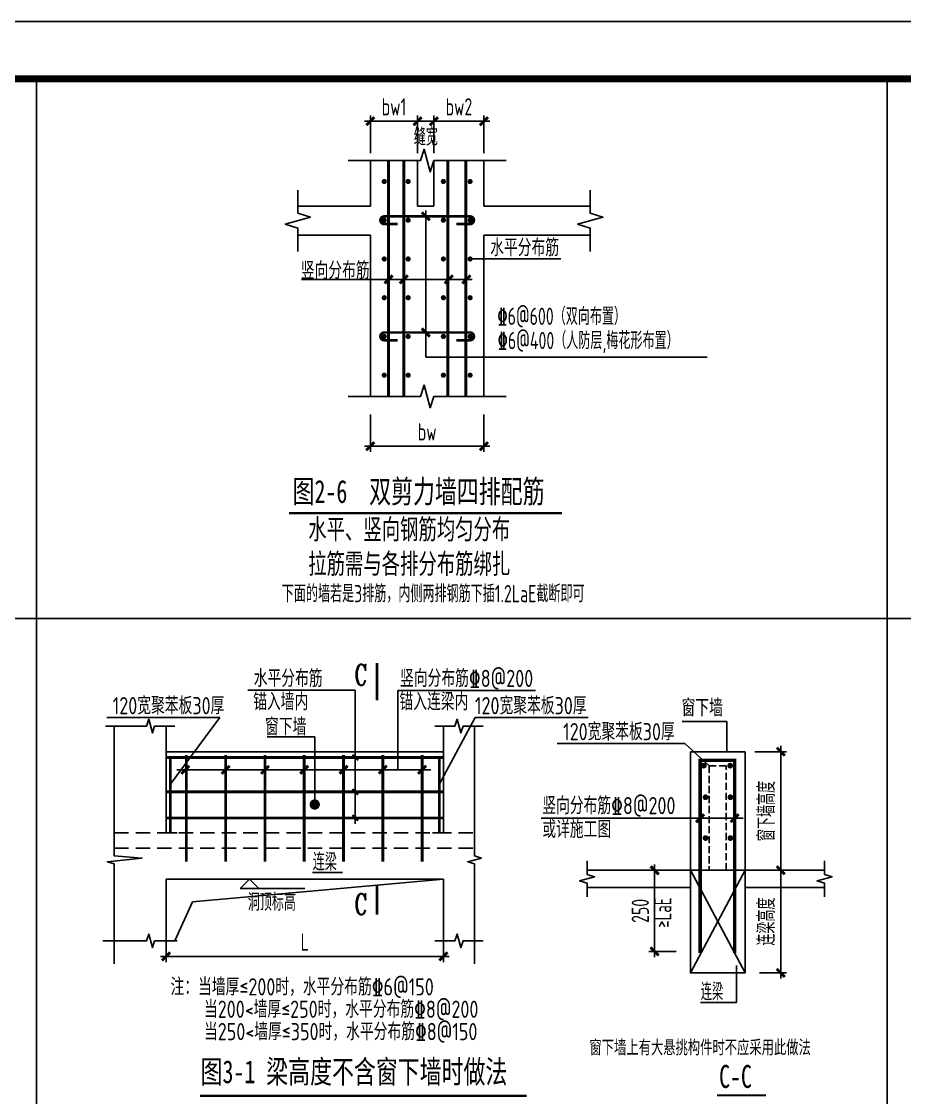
# Model space of a CAD drawing. Extents: x 698102 to 803227, y -138366 to 57555.
# Drawn here: x 729981 to 745367, y -97709 to -78966 of the extents above; entities that cross this region are included whole.
import ezdxf
from ezdxf.enums import TextEntityAlignment as Align

# ---------------------------------------------------------------- set-up
doc = ezdxf.new("R2010")
doc.units = 0
doc.header["$LTSCALE"] = 500
doc.linetypes.add('DASH', pattern=[0.35, 0.25, -0.1])
doc.linetypes.add('DASHED', pattern=[0.75, 0.5, -0.25])
doc.layers.get('0').update_dxf_attribs({"linetype": 'CONTINUOUS'})
doc.layers.get('Defpoints').update_dxf_attribs({"color": 1, "linetype": 'CONTINUOUS'})
doc.layers.add('_TSZ_PLOT_MARK', color=1, linetype='CONTINUOUS', plot=False)
for name, color, linetype in [('A-ANNO-TITLE', 4, 'CONTINUOUS'), ('DIM', 83, 'CONTINUOUS'), ('REINL', 12, 'CONTINUOUS'), ('TAB', 132, 'CONTINUOUS'), ('TEXT', 7, 'CONTINUOUS'), ('THICK', 6, 'CONTINUOUS'), ('THIN', 131, 'CONTINUOUS'), ('WALL_DE', 25, 'CONTINUOUS')]:
    doc.layers.add(name, color=color, linetype=linetype)
doc.styles.add('TSSD_Dimension', font='Tssdeng.shx', dxfattribs={"width": 0.7, "bigfont": 'hztxt.shx'})
doc.styles.add('TSSD_Label', font='complex.shx', dxfattribs={"width": 0.8, "bigfont": 'hztxt.shx'})
doc.styles.add('TSSD_Norm', font='tssdeng.shx', dxfattribs={"width": 0.8, "bigfont": 'hztxt.shx'})
doc.styles.add('TSSD_Rein', font='tssdeng.shx', dxfattribs={"width": 0.7, "bigfont": 'hztxt.shx'})
doc.styles.add('黑体', font='simhei.ttf')
doc.dimstyles.new('TSSD_100_100', dxfattribs={"dimtxt": 300, "dimasz": 100, "dimexe": 100, "dimexo": 250, "dimgap": 100, "dimtad": 1, "dimdec": 0, "dimzin": 0, "dimdsep": 46, "dimtxsty": 'TSSD_Dimension', "dimblk": 'ARCHTICK', "dimcen": 0, "dimdle": 100, "dimclrt": 7, "dimadec": 0, "dimazin": 0, "dimtfac": 1, "dimtdec": 0, "dimtix": 1, "dimtmove": 2, "dimatfit": 3, "dimfxl": 800, "dimfxlon": 1, "dimtolj": 1, "dimtzin": 0, "dimarcsym": 0})

# ---------------------------------------------------------------- blocks, each defined once
blk = doc.blocks.new('_ArchTick')
at = {"color": 0, "linetype": 'ByBlock', "const_width": 0.5}
blk.add_lwpolyline([(-0.71, -0.71), (0.71, 0.71)], dxfattribs=at)
blk = doc.blocks.new('*D119')
at = {"layer": 'Defpoints', "color": 0, "transparency": 16777216}
for p in [(736059, -85561), (738039, -85561), (738039, -86365)]:
    blk.add_point(p, dxfattribs=at)
at = {"layer": 'DIM', "color": 0, "lineweight": -2, "transparency": 16777216}
for p, q in [((736059, -85811), (736059, -86465)), ((738039, -85811), (738039, -86465)), ((735959, -86365), (738139, -86365))]:
    blk.add_line(p, q, dxfattribs=at)
at = {"layer": 'DIM', "color": 0, "lineweight": -2, "transparency": 16777216, "xscale": 100, "yscale": 100, "zscale": 100, "rotation": 180}
blk.add_blockref('_ArchTick', (736059, -86365), dxfattribs=at)
at = {"layer": 'DIM', "color": 0, "lineweight": -2, "transparency": 16777216, "xscale": 100, "yscale": 100, "zscale": 100}
blk.add_blockref('_ArchTick', (738039, -86365), dxfattribs=at)
at = {"layer": 'DIM', "color": 7, "transparency": 16777216, "insert": (737049, -86115), "char_height": 300, "attachment_point": 5, "style": 'TSSD_Dimension'}
blk.add_mtext('\\A1;bw', dxfattribs=at)
blk = doc.blocks.new('*D120')
at = {"layer": 'Defpoints', "color": 0, "transparency": 16777216}
for p in [(737026, -82360), (737026, -82360), (737026, -84384)]:
    blk.add_point(p, dxfattribs=at)
at = {"layer": 'DIM', "color": 0, "lineweight": -2, "transparency": 16777216}
for p, q in [((737026, -84484), (737026, -82260)), ((737026, -82360), (737126, -82360)), ((737026, -84384), (737126, -84384))]:
    blk.add_line(p, q, dxfattribs=at)
at = {"layer": 'DIM', "color": 0, "lineweight": -2, "transparency": 16777216, "xscale": 100, "yscale": 100, "zscale": 100}
for p, rotation in [((737026, -82360), 90), ((737026, -84384), 270)]:
    blk.add_blockref('_ArchTick', p, dxfattribs=dict(at, rotation=rotation))
blk = doc.blocks.new('*D121')
at = {"layer": 'Defpoints', "color": 0, "transparency": 16777216}
for p in [(736377, -83459), (736642, -83459), (736642, -83459)]:
    blk.add_point(p, dxfattribs=at)
at = {"layer": 'DIM', "color": 0, "lineweight": -2, "transparency": 16777216}
for p, q in [((736377, -83459), (736377, -83359)), ((736642, -83459), (736642, -83359)), ((736277, -83459), (736742, -83459))]:
    blk.add_line(p, q, dxfattribs=at)
at = {"layer": 'DIM', "color": 0, "lineweight": -2, "transparency": 16777216, "xscale": 100, "yscale": 100, "zscale": 100, "rotation": 180}
blk.add_blockref('_ArchTick', (736377, -83459), dxfattribs=at)
at = {"layer": 'DIM', "color": 0, "lineweight": -2, "transparency": 16777216, "xscale": 100, "yscale": 100, "zscale": 100}
blk.add_blockref('_ArchTick', (736642, -83459), dxfattribs=at)
blk = doc.blocks.new('*D122')
at = {"layer": 'Defpoints', "color": 0, "transparency": 16777216}
for p in [(736883, -80702), (736059, -81507), (736883, -81507)]:
    blk.add_point(p, dxfattribs=at)
at = {"layer": 'DIM', "color": 0, "lineweight": -2, "transparency": 16777216}
for p, q in [((735959, -80702), (736983, -80702)), ((736059, -81257), (736059, -80602)), ((736883, -81257), (736883, -80602))]:
    blk.add_line(p, q, dxfattribs=at)
at = {"layer": 'DIM', "color": 0, "lineweight": -2, "transparency": 16777216, "xscale": 100, "yscale": 100, "zscale": 100, "rotation": 180}
blk.add_blockref('_ArchTick', (736059, -80702), dxfattribs=at)
at = {"layer": 'DIM', "color": 0, "lineweight": -2, "transparency": 16777216, "xscale": 100, "yscale": 100, "zscale": 100}
blk.add_blockref('_ArchTick', (736883, -80702), dxfattribs=at)
at = {"layer": 'DIM', "color": 7, "transparency": 16777216, "insert": (736471, -80452), "char_height": 300, "attachment_point": 5, "style": 'TSSD_Dimension'}
blk.add_mtext('\\A1;bw1', dxfattribs=at)
blk = doc.blocks.new('*D123')
at = {"layer": 'Defpoints', "color": 0, "transparency": 16777216}
for p in [(738039, -80702), (737166, -81507), (738039, -81507)]:
    blk.add_point(p, dxfattribs=at)
at = {"layer": 'DIM', "color": 0, "lineweight": -2, "transparency": 16777216}
for p, q in [((737066, -80702), (738139, -80702)), ((737166, -81257), (737166, -80602)), ((738039, -81257), (738039, -80602))]:
    blk.add_line(p, q, dxfattribs=at)
at = {"layer": 'DIM', "color": 0, "lineweight": -2, "transparency": 16777216, "xscale": 100, "yscale": 100, "zscale": 100, "rotation": 180}
blk.add_blockref('_ArchTick', (737166, -80702), dxfattribs=at)
at = {"layer": 'DIM', "color": 0, "lineweight": -2, "transparency": 16777216, "xscale": 100, "yscale": 100, "zscale": 100}
blk.add_blockref('_ArchTick', (738039, -80702), dxfattribs=at)
at = {"layer": 'DIM', "color": 7, "transparency": 16777216, "insert": (737603, -80452), "char_height": 300, "attachment_point": 5, "style": 'TSSD_Dimension'}
blk.add_mtext('\\A1;bw2', dxfattribs=at)
blk = doc.blocks.new('*D124')
at = {"layer": 'Defpoints', "color": 0, "transparency": 16777216}
for p in [(737168, -80702), (736883, -81507), (737168, -81507)]:
    blk.add_point(p, dxfattribs=at)
at = {"layer": 'DIM', "color": 0, "lineweight": -2, "transparency": 16777216}
for p, q in [((736783, -80702), (737268, -80702)), ((736883, -81257), (736883, -80602)), ((737168, -81257), (737168, -80602))]:
    blk.add_line(p, q, dxfattribs=at)
at = {"layer": 'DIM', "color": 0, "lineweight": -2, "transparency": 16777216, "xscale": 100, "yscale": 100, "zscale": 100, "rotation": 180}
blk.add_blockref('_ArchTick', (736883, -80702), dxfattribs=at)
at = {"layer": 'DIM', "color": 0, "lineweight": -2, "transparency": 16777216, "xscale": 100, "yscale": 100, "zscale": 100}
blk.add_blockref('_ArchTick', (737168, -80702), dxfattribs=at)
at = {"layer": 'DIM', "color": 7, "transparency": 16777216, "insert": (737026, -80978), "char_height": 300, "attachment_point": 5, "style": 'TSSD_Dimension'}
blk.add_mtext('\\A1;缝宽', dxfattribs=at)
blk = doc.blocks.new('*D125')
at = {"layer": 'Defpoints', "color": 0, "transparency": 16777216}
for p in [(737423, -83459), (737733, -83459), (737733, -83459)]:
    blk.add_point(p, dxfattribs=at)
at = {"layer": 'DIM', "color": 0, "lineweight": -2, "transparency": 16777216}
for p, q in [((737423, -83459), (737423, -83359)), ((737733, -83459), (737733, -83359)), ((737323, -83459), (737833, -83459))]:
    blk.add_line(p, q, dxfattribs=at)
at = {"layer": 'DIM', "color": 0, "lineweight": -2, "transparency": 16777216, "xscale": 100, "yscale": 100, "zscale": 100, "rotation": 180}
blk.add_blockref('_ArchTick', (737423, -83459), dxfattribs=at)
at = {"layer": 'DIM', "color": 0, "lineweight": -2, "transparency": 16777216, "xscale": 100, "yscale": 100, "zscale": 100}
blk.add_blockref('_ArchTick', (737733, -83459), dxfattribs=at)
blk = doc.blocks.new('*D174')
at = {"layer": 'Defpoints', "color": 0, "transparency": 16777216}
for p in [(736642, -83459), (737423, -83459), (737423, -83459)]:
    blk.add_point(p, dxfattribs=at)
at = {"layer": 'DIM', "color": 0, "lineweight": -2, "transparency": 16777216}
for p, q in [((736642, -83459), (736642, -83359)), ((737423, -83459), (737423, -83359)), ((736542, -83459), (737523, -83459))]:
    blk.add_line(p, q, dxfattribs=at)
at = {"layer": 'DIM', "color": 0, "lineweight": -2, "transparency": 16777216, "xscale": 100, "yscale": 100, "zscale": 100, "rotation": 180}
blk.add_blockref('_ArchTick', (736642, -83459), dxfattribs=at)
at = {"layer": 'DIM', "color": 0, "lineweight": -2, "transparency": 16777216, "xscale": 100, "yscale": 100, "zscale": 100}
blk.add_blockref('_ArchTick', (737423, -83459), dxfattribs=at)
blk = doc.blocks.new('_DIMX')
at = {"layer": 'DIM'}
blk.add_line((-150, 0), (150, 0), dxfattribs=at)
at = {"layer": 'DIM', "const_width": 50}
blk.add_lwpolyline([(-70, -70), (70, 70)], dxfattribs=at)
blk = doc.blocks.new('*D185')
at = {"layer": 'Defpoints', "color": 0, "transparency": 16777216}
for p in [(732500, -94596), (737334, -94596), (737334, -95251)]:
    blk.add_point(p, dxfattribs=at)
at = {"layer": 'DIM', "color": 0, "lineweight": -2, "transparency": 16777216}
for p, q in [((732500, -94846), (732500, -95351)), ((737334, -94846), (737334, -95351)), ((732400, -95251), (737434, -95251))]:
    blk.add_line(p, q, dxfattribs=at)
at = {"layer": 'DIM', "color": 0, "lineweight": -2, "transparency": 16777216, "xscale": 100, "yscale": 100, "zscale": 100, "rotation": 180}
blk.add_blockref('_ArchTick', (732500, -95251), dxfattribs=at)
at = {"layer": 'DIM', "color": 0, "lineweight": -2, "transparency": 16777216, "xscale": 100, "yscale": 100, "zscale": 100}
blk.add_blockref('_ArchTick', (737334, -95251), dxfattribs=at)
at = {"layer": 'DIM', "color": 7, "transparency": 16777216, "insert": (734917, -95001), "char_height": 300, "attachment_point": 5, "style": 'TSSD_Dimension'}
blk.add_mtext('\\A1;L', dxfattribs=at)
blk = doc.blocks.new('*D186')
at = {"layer": 'Defpoints', "color": 0, "transparency": 16777216}
for p in [(742589, -93752), (743211, -93752), (742589, -95538)]:
    blk.add_point(p, dxfattribs=at)
at = {"layer": 'DIM', "color": 0, "lineweight": -2, "transparency": 16777216}
for p, q in [((743211, -95638), (743211, -93652)), ((742839, -93752), (743311, -93752)), ((742839, -95538), (743311, -95538))]:
    blk.add_line(p, q, dxfattribs=at)
at = {"layer": 'DIM', "color": 0, "lineweight": -2, "transparency": 16777216, "xscale": 100, "yscale": 100, "zscale": 100}
for p, rotation in [((743211, -93752), 90), ((743211, -95538), 270)]:
    blk.add_blockref('_ArchTick', p, dxfattribs=dict(at, rotation=rotation))
at = {"layer": 'DIM', "color": 7, "transparency": 16777216, "insert": (742961, -94645), "char_height": 300, "attachment_point": 5, "rotation": 90, "style": 'TSSD_Dimension'}
blk.add_mtext('\\A1;连梁高度', dxfattribs=at)
blk = doc.blocks.new('*D187')
at = {"layer": 'Defpoints', "color": 0, "transparency": 16777216}
for p in [(742507, -91686), (743211, -91686), (742507, -93752)]:
    blk.add_point(p, dxfattribs=at)
at = {"layer": 'DIM', "color": 0, "lineweight": -2, "transparency": 16777216}
for p, q in [((743211, -93852), (743211, -91586)), ((742757, -91686), (743311, -91686)), ((742757, -93752), (743311, -93752))]:
    blk.add_line(p, q, dxfattribs=at)
at = {"layer": 'DIM', "color": 0, "lineweight": -2, "transparency": 16777216, "xscale": 100, "yscale": 100, "zscale": 100}
for p, rotation in [((743211, -91686), 90), ((743211, -93752), 270)]:
    blk.add_blockref('_ArchTick', p, dxfattribs=dict(at, rotation=rotation))
at = {"layer": 'DIM', "color": 7, "transparency": 16777216, "insert": (742961, -92719), "char_height": 300, "attachment_point": 5, "rotation": 90, "style": 'TSSD_Dimension'}
blk.add_mtext('\\A1;窗下墙高度', dxfattribs=at)
blk = doc.blocks.new('*D188')
at = {"layer": 'Defpoints', "color": 0, "transparency": 16777216}
for p in [(741013, -93752), (741637, -93752), (741637, -95166)]:
    blk.add_point(p, dxfattribs=at)
at = {"layer": 'DIM', "color": 0, "lineweight": -2, "transparency": 16777216}
for p, q in [((741013, -95266), (741013, -93652)), ((741387, -93752), (740913, -93752)), ((741387, -95166), (740913, -95166))]:
    blk.add_line(p, q, dxfattribs=at)
at = {"layer": 'DIM', "color": 0, "lineweight": -2, "transparency": 16777216, "xscale": 100, "yscale": 100, "zscale": 100}
for p, rotation in [((741013, -93752), 90), ((741013, -95166), 270)]:
    blk.add_blockref('_ArchTick', p, dxfattribs=dict(at, rotation=rotation))
at = {"layer": 'DIM', "color": 7, "transparency": 16777216, "insert": (740763, -94459), "char_height": 300, "attachment_point": 5, "rotation": 90, "style": 'TSSD_Dimension'}
blk.add_mtext('\\A1;250', dxfattribs=at)

msp = doc.modelspace()

# ---------------------------------------------------------------- linework, layer by layer
at = {"layer": '_TSZ_PLOT_MARK'}
msp.add_lwpolyline([(698101.92, -138366.22), (803226.92, -138366.22), (803226.92, -78966.22), (698101.92, -78966.22)], close=True, dxfattribs=at)
at = {"layer": 'A-ANNO-TITLE'}
msp.add_lwpolyline([(698101.92, -138366.22), (803226.92, -138366.22), (803226.92, -78966.22), (698101.92, -78966.22)], close=True, dxfattribs=at)
at = {"layer": 'A-ANNO-TITLE', "const_width": 120}
msp.add_lwpolyline([(700601.92, -137366.22), (802226.92, -137366.22), (802226.92, -79966.22), (700601.92, -79966.22)], close=True, dxfattribs=at)
at = {"layer": 'DIM'}
for p, q in [((737819.49, -83102.63), (739380.04, -83102.63)), ((736276.82, -83458.55), (734856.75, -83458.55)), ((737025.84, -84333.02), (737025.84, -84812.42)), ((737025.84, -84812.42), (741929, -84812.42)), ((742725.5, -93751.65), (743369.26, -93751.65))]:
    msp.add_line(p, q, dxfattribs=at)
for points in [[(735672.23, -81389.08), (736932.23, -81389.08), (736995.23, -81191.08), (737103.23, -81587.08), (737166.23, -81389.08), (738426.23, -81389.08)], [(735672.23, -85497.24), (736932.23, -85497.24), (736995.23, -85299.24), (737103.23, -85695.24), (737166.23, -85497.24), (738426.23, -85497.24)]]:
    msp.add_lwpolyline(points, dxfattribs=at)
at = {"layer": 'REINL'}
for p, q in [((732986.1, -92000.61), (736811.38, -92000.61)), ((731649.67, -92385.79), (731649.67, -92385.09))]:
    msp.add_line(p, q, dxfattribs=at)
for points, const_width in [([(736376.82, -85497.24), (736376.82, -81389.08)], 54), ([(736642.33, -85497.24), (736642.33, -81389.08)], 54), ([(737408.9, -85497.24), (737408.9, -81389.08)], 54), ([(737721.34, -85497.24), (737721.34, -81389.08)], 54), ([(732499.85, -91785.97), (737334.29, -91785.97)], 49.65), ([(732852.8, -93600.4), (732852.8, -91743.2)], 49.65), ([(733537.52, -93600.4), (733537.52, -91743.2)], 49.65), ([(734222.24, -93600.4), (734222.24, -91743.2)], 49.65), ([(734906.96, -93600.4), (734906.96, -91743.2)], 49.65), ([(735591.68, -93600.4), (735591.68, -91743.2)], 49.65), ([(736276.4, -93600.4), (736276.4, -91743.2)], 49.65), ([(736961.12, -93600.4), (736961.12, -91743.2)], 49.65), ([(741805.36, -95193.21), (741805.36, -91836.63), (742407.97, -91836.63), (742407.97, -95193.21)], 60), ([(732499.85, -92386.49), (737334.29, -92386.49)], 49.65), ([(732499.85, -92840.17), (737334.29, -92840.17)], 49.65)]:
    msp.add_lwpolyline(points, dxfattribs=dict(at, const_width=const_width))
for points, const_width in [([(736301.47, -81775.13, 1), (736301.47, -81730.13, 1)], 45), ([(736717.98, -81775.13, -1), (736717.98, -81730.13, -1)], 45), ([(737331.75, -81775.13, 1), (737331.75, -81730.13, 1)], 45), ([(737796.99, -81775.13, -1), (737796.99, -81730.13, -1)], 45), ([(736301.47, -82450.13, 1), (736301.47, -82405.13, 1)], 45), ([(736717.98, -82450.13, -1), (736717.98, -82405.13, -1)], 45), ([(737331.75, -82450.13, 1), (737331.75, -82405.13, 1)], 45), ([(737796.99, -82450.13, -1), (737796.99, -82405.13, -1)], 45), ([(736301.47, -83125.13, 1), (736301.47, -83080.13, 1)], 45), ([(736717.98, -83125.13, -1), (736717.98, -83080.13, -1)], 45), ([(737331.75, -83125.13, 1), (737331.75, -83080.13, 1)], 45), ([(737796.99, -83125.13, -1), (737796.99, -83080.13, -1)], 45), ([(736301.47, -83800.13, 1), (736301.47, -83755.13, 1)], 45), ([(736717.98, -83800.13, -1), (736717.98, -83755.13, -1)], 45), ([(737331.75, -83800.13, 1), (737331.75, -83755.13, 1)], 45), ([(737796.99, -83800.13, -1), (737796.99, -83755.13, -1)], 45), ([(736301.47, -84475.13, 1), (736301.47, -84430.13, 1)], 45), ([(736717.98, -84475.13, -1), (736717.98, -84430.13, -1)], 45), ([(737331.75, -84475.13, 1), (737331.75, -84430.13, 1)], 45), ([(737796.99, -84475.13, -1), (737796.99, -84430.13, -1)], 45), ([(736301.47, -85150.13, 1), (736301.47, -85105.13, 1)], 45), ([(736717.98, -85150.13, -1), (736717.98, -85105.13, -1)], 45), ([(737331.75, -85150.13, 1), (737331.75, -85105.13, 1)], 45), ([(737796.99, -85150.13, -1), (737796.99, -85105.13, -1)], 45), ([(741843.98, -91928.82, 1), (741893.98, -91928.82, 1)], 50), ([(742304.36, -91928.82, 1), (742354.36, -91928.82, 1)], 50), ([(735134.92, -92605.67, -1), (735044.92, -92605.67, -1)], 90), ([(741874.5, -92479.56, 1), (741924.5, -92479.56, 1)], 50), ([(742307.96, -92479.56, 1), (742357.96, -92479.56, 1)], 50), ([(741874.5, -93190.2, 1), (741924.5, -93190.2, 1)], 50), ([(742307.96, -93190.2, 1), (742357.96, -93190.2, 1)], 50)]:
    msp.add_lwpolyline(points, format="xyb", close=True, dxfattribs=dict(at, const_width=const_width))
at = {"layer": 'REINL', "const_width": 45}
for points in [[(737557.66, -82495.13), (737796.99, -82495.13, 1), (737796.99, -82360.13), (736301.47, -82360.13, 1), (736301.47, -82495.13), (736532.27, -82495.13)], [(737557.66, -84518.52), (737796.99, -84518.52, 1), (737796.99, -84383.52), (736301.47, -84383.52, 1), (736301.47, -84518.52), (736532.27, -84518.52)]]:
    msp.add_lwpolyline(points, format="xyb", dxfattribs=at)
at = {"layer": 'TAB'}
for points in [[(715421.92, -89366.22), (730241.92, -89366.22), (730241.92, -79966.22), (715421.92, -79966.22)], [(730241.92, -89366.22), (745061.92, -89366.22), (745061.92, -79966.22), (730241.92, -79966.22)], [(745061.92, -89366.22), (759881.92, -89366.22), (759881.92, -79966.22), (745061.92, -79966.22)], [(715421.92, -98966.22), (730241.92, -98966.22), (730241.92, -89366.22), (715421.92, -89366.22)], [(730241.92, -98966.22), (745061.92, -98966.22), (745061.92, -89366.22), (730241.92, -89366.22)], [(745061.92, -98966.22), (759881.92, -98966.22), (759881.92, -89366.22), (745061.92, -89366.22)]]:
    msp.add_lwpolyline(points, close=True, dxfattribs=at)
at = {"layer": 'TEXT', "ltscale": 99}
for p, q in [((735796.44, -90615.25), (733923.46, -90615.25)), ((735796.44, -92735.17), (735796.44, -90615.25)), ((736538.95, -92000.61), (736538.95, -90620.93)), ((736538.95, -90620.93), (738934.16, -90620.93)), ((731466.42, -91088.69), (733435.97, -91088.69)), ((733435.97, -91088.69), (732572.97, -92255.95)), ((737887.62, -91088.69), (737261.17, -92255.95)), ((739857.18, -91088.69), (737887.62, -91088.69)), ((735094.52, -91429.11), (734259.34, -91429.11)), ((735094.52, -91429.11), (735094.52, -92547.25)), ((739314.19, -91541.69), (741536.76, -91541.69)), ((741536.76, -91541.69), (741961.39, -91931.1)), ((742407.97, -92844.36), (739036.52, -92844.36))]:
    msp.add_line(p, q, dxfattribs=at)
at = {"layer": 'THICK', "color": 161}
for points, const_width in [([(734640.89, -87530.74), (739399.02, -87530.74)], 45), ([(736175.78, -90142.1), (736175.78, -90791.58)], 45), ([(736175.78, -94003.11), (736175.78, -94527.07)], 45), ([(733091.82, -97681.08), (738785.37, -97681.08)], 45), ([(742101.16, -97673.04), (742953.63, -97673.04)], 37.8)]:
    msp.add_lwpolyline(points, dxfattribs=dict(at, const_width=const_width))
at = {"layer": 'THIN'}
for p, q in [((742270.06, -91160.31), (741490.58, -91160.31)), ((742270.06, -91160.31), (742270.06, -91669.37)), ((741637.15, -91686.49), (742588.51, -91686.49)), ((741637.15, -93751.65), (741637.15, -91686.49)), ((742588.51, -91686.49), (742588.51, -93751.65)), ((735576.06, -93788.74), (735048.36, -93788.74)), ((732962.74, -94303.12), (737334.29, -93904.84)), ((733555.17, -93904.84), (734283.81, -93904.84)), ((733951.29, -93904.84), (733789.29, -94066.84)), ((733789.29, -94066.84), (734916.11, -94066.84)), ((733951.29, -93904.84), (734113.29, -94066.84)), ((732651.05, -94980.51), (732962.74, -94303.12)), ((742437.86, -96054.44), (742437.86, -95409.56)), ((742437.86, -96054.44), (741810.06, -96054.44))]:
    msp.add_line(p, q, dxfattribs=at)
for points in [[(734795.66, -82970.37), (734795.66, -82565.81), (734575.66, -82495.81), (735015.66, -82375.81), (734795.66, -82305.81), (734795.66, -81901.26)], [(739890.98, -82970.37), (739890.98, -82565.81), (739670.98, -82495.81), (740110.98, -82375.81), (739890.98, -82305.81), (739890.98, -81901.26)], [(732651.05, -91239.06), (732300.05, -91239.06), (732262.25, -91357.86), (732197.45, -91120.26), (732159.65, -91239.06), (731444.7, -91239.06)], [(731595.9, -91239.06), (731595.9, -93500.48), (732078.65, -93538.28), (731477.1, -93603.08), (731595.9, -93640.88), (731595.9, -95384.03)], [(737183.09, -91239.06), (737534.09, -91239.06), (737571.89, -91120.26), (737636.69, -91357.86), (737674.49, -91239.06), (738025.49, -91239.06)], [(737874.29, -91239.06), (737874.29, -93500.48), (737993.09, -93538.28), (737755.49, -93603.08), (737874.29, -93640.88), (737874.29, -95384.03)], [(739836.43, -94215.46), (739836.43, -93977.61), (739705.61, -93935.98), (739967.25, -93864.63), (739836.43, -93823), (739836.43, -93585.15), (739836.43, -93585.15), (739836.43, -93585.15), (739836.43, -93585.15), (739836.43, -93585.15), (739836.43, -93585.15), (739836.43, -93585.15), (739836.43, -93585.15), (739836.43, -93585.15), (739836.43, -93585.15)], [(743975.03, -94215.46), (743975.03, -93977.61), (743844.21, -93935.98), (744105.85, -93864.63), (743975.03, -93823), (743975.03, -93585.15), (743975.03, -93585.15), (743975.03, -93585.15), (743975.03, -93585.15), (743975.03, -93585.15), (743975.03, -93585.15), (743975.03, -93585.15), (743975.03, -93585.15), (743975.03, -93585.15), (743975.03, -93585.15)], [(732695.82, -94980.51), (732300.05, -94980.51), (732262.25, -95099.31), (732197.45, -94861.71), (732159.65, -94980.51), (731399.76, -94980.51)], [(737183.09, -94980.51), (737534.09, -94980.51), (737571.89, -94861.71), (737636.69, -95099.31), (737674.49, -94980.51), (738025.49, -94980.51)]]:
    msp.add_lwpolyline(points, dxfattribs=at)
at = {"layer": 'THIN', "linetype": 'DASHED', "const_width": 50}
for points in [[(732572.97, -91785.97), (732572.97, -91785.97), (732572.97, -91785.97), (732572.97, -93100.67)], [(737261.17, -91785.97), (737261.17, -91785.97), (737261.17, -91785.97), (737261.17, -93100.67)]]:
    msp.add_lwpolyline(points, dxfattribs=at)
at = {"layer": 'WALL_DE'}
for p, q in [((736059.23, -82181.26), (736059.23, -81389.08)), ((736883.48, -82181.26), (736883.48, -81389.08)), ((737168.21, -82181.26), (737168.21, -81389.08)), ((738039.23, -82181.26), (738039.23, -81389.08)), ((734795.66, -82181.26), (736059.23, -82181.26)), ((736883.48, -82181.26), (737168.21, -82181.26)), ((738039.23, -82181.26), (739890.98, -82181.26)), ((734795.66, -82690.37), (736059.23, -82690.37)), ((736059.23, -85497.24), (736059.23, -82690.37)), ((738039.23, -85497.24), (738039.23, -82690.37)), ((738039.23, -82690.37), (739890.98, -82690.37)), ((732499.85, -93100.67), (732499.85, -91239.06)), ((737334.29, -91239.06), (737334.29, -93100.67)), ((732499.85, -91686.49), (737334.29, -91686.49)), ((732499.85, -93100.67), (732692.62, -93100.67)), ((737141.52, -93100.67), (737334.29, -93100.67)), ((739836.43, -93751.65), (741637.15, -93751.65)), ((741637.15, -93751.65), (742588.51, -95538.08)), ((741637.15, -95538.08), (742588.51, -93751.65)), ((742588.51, -93751.65), (743975.03, -93751.65)), ((732499.85, -93904.84), (737334.29, -93904.84)), ((732499.85, -94980.51), (732499.85, -93904.84)), ((737334.29, -93904.84), (737334.29, -94980.51)), ((741637.15, -94048.96), (739836.43, -94048.96)), ((741637.15, -94048.96), (741637.15, -95538.08)), ((742588.51, -94048.96), (743975.03, -94048.96)), ((742588.51, -95538.08), (742588.51, -94048.96)), ((741637.15, -95538.08), (742588.51, -95538.08))]:
    msp.add_line(p, q, dxfattribs=at)
at = {"layer": 'WALL_DE', "linetype": 'DASHED'}
for p, q in [((731595.9, -93100.67), (737874.29, -93100.67)), ((731595.9, -93364.84), (737874.29, -93364.84)), ((741637.15, -93751.65), (742588.51, -93751.65))]:
    msp.add_line(p, q, dxfattribs=at)
at = {"layer": 'WALL_DE', "linetype": 'DASH'}
msp.add_lwpolyline([(742261.39, -93751.65), (742261.39, -91931.1), (741961.39, -91931.1), (741961.39, -93751.65)], close=True, dxfattribs=at)
at = {"layer": 'WALL_DE'}
msp.add_lwpolyline([(741637.15, -93751.65), (742588.51, -93751.65), (742588.51, -95538.08), (741637.15, -95538.08)], close=True, dxfattribs=at)

# ---------------------------------------------------------------- block references
at = {"layer": 'DIM', "xscale": 0.6999999999534339, "yscale": 0.6999999999534339, "zscale": 0.6999999999534339, "rotation": 270}
msp.add_blockref('_DIMX', (743210.81, -93751.65), dxfattribs=at)
at = {"layer": 'REINL', "xscale": 0.6999999999534339, "yscale": 0.6999999999534339, "zscale": 0.6999999999534339, "rotation": 270}
for p in [(735796.44, -91785.97), (735796.44, -92386.49), (735796.44, -92840.17)]:
    msp.add_blockref('_DIMX', p, dxfattribs=at)
at = {"layer": 'REINL'}
for p in [(732836.1, -92000.61), (733537.78, -92000.61), (734222.5, -92000.61), (734907.22, -92000.61), (735591.94, -92000.61), (736276.66, -92000.61), (736961.38, -92000.61), (741805.36, -92844.36), (742407.97, -92844.36)]:
    msp.add_blockref('_DIMX', p, dxfattribs=at)

# ---------------------------------------------------------------- texts
at = {"layer": 'Defpoints', "style": 'TSSD_Norm', "width": 0.8}
msp.add_text('窗下墙上有大悬挑构件时不应采用此做法', height=267.9, dxfattribs=at).set_placement((739877.08, -96976.64))
at = {"layer": 'TEXT', "ltscale": 99}
for s, style, width, p in [('水平分布筋', 'TSSD_Norm', 0.8, (738147.54, -83055.04)), ('竖向分布筋', 'TSSD_Norm', 0.8, (734846.44, -83453.6)), ('水平分布筋', 'TSSD_Norm', 0.8, (734027.52, -90558.9)), ('竖向分布筋%%1328@200', 'TSSD_Norm', 0.8, (736576.55, -90558.9)), ('120宽聚苯板30厚', 'TSSD_Norm', 0.8, (731569.93, -91034.39)), ('锚入墙内', 'TSSD_Norm', 0.8, (734016.97, -90965.21)), ('锚入连梁内', 'TSSD_Norm', 0.8, (736566, -90965.21)), ('120宽聚苯板30厚', 'TSSD_Norm', 0.8, (737881.85, -91034.39)), ('窗下墙', 'TSSD_Norm', 0.8, (741482.18, -91071.88)), ('窗下墙', 'TSSD_Norm', 0.8, (734225.28, -91402.19)), ('120宽聚苯板30厚', 'TSSD_Norm', 0.8, (739417.7, -91487.39)), ('竖向分布筋%%1328@200', 'TSSD_Norm', 0.8, (739055.39, -92775.32)), ('或详施工图', 'TSSD_Norm', 0.8, (739055.39, -93188.92)), ('连梁', 'TSSD_Rein', 0.65, (741817.88, -96018.24))]:
    msp.add_text(s, height=300, dxfattribs=dict(at, style=style, width=width)).set_placement(p)
at = {"layer": 'TEXT', "style": 'TSSD_Norm', "width": 0.7}
for s, p in [('%%1326@600（双向布置）', (738271.62, -84341.02)), ('%%1326@400（人防层,梅花形布置）', (738275.45, -84763.15))]:
    msp.add_text(s, height=300, dxfattribs=at).set_placement(p, align=Align.BOTTOM_LEFT)
at = {"layer": 'TEXT'}
for s, height, style, width, p in [('水平、竖向钢筋均匀分布', 400, 'TSSD_Norm', 0.8, (734976.84, -88023.51)), ('拉筋需与各排分布筋绑扎', 400, 'TSSD_Norm', 0.8, (734976.84, -88623.51)), ('连梁', 300, 'TSSD_Label', 0.7, (735055.4, -93756.16)), ('洞顶标高', 300, 'TSSD_Label', 0.7, (733922.82, -94458)), ('注：当墙厚≤200时，水平分布筋%%1326@150', 300, 'TSSD_Norm', 0.8, (732577.64, -95931.87)), ('    当200<墙厚≤250时，水平分布筋%%1328@200', 300, 'TSSD_Norm', 0.8, (732577.64, -96321.87)), ('    当250<墙厚≤350时，水平分布筋%%1328@150', 300, 'TSSD_Norm', 0.8, (732577.64, -96711.87))]:
    msp.add_text(s, height=height, dxfattribs=dict(at, style=style, width=width)).set_placement(p)
at = {"layer": 'TEXT', "color": 2, "style": 'TSSD_Norm', "width": 0.7}
msp.add_text('下面的墙若是3排筋，内侧两排钢筋下插1.2LaE截断即可', height=300, dxfattribs=at).set_placement((734516.48, -89172.65), align=Align.BOTTOM_LEFT)
at = {"layer": 'TEXT', "color": 0, "ltscale": 99, "style": 'TSSD_Rein', "width": 0.65}
msp.add_text('≥LaE', height=300, rotation=90, dxfattribs=at).set_placement((741305.44, -94751.1))
at = {"layer": 'THICK', "color": 161, "style": '黑体', "width": 0.7}
for s, p in [('图2-6  双剪力墙四排配筋', (734704.48, -87352.3)), ('图3-1 梁高度不含窗下墙时做法', (733101.35, -97460.02)), ('C-C', (742136.41, -97542.12))]:
    msp.add_text(s, height=400, dxfattribs=at).set_placement(p)
at = {"layer": 'THICK', "color": 161, "style": 'TSSD_Label', "width": 0.7}
for p in [(735894.21, -90345.45), (735894.21, -94344.17)]:
    msp.add_text('C', height=360, dxfattribs=at).set_placement(p, align=Align.MIDDLE)

# ---------------------------------------------------------------- dimensions: what is measured, and where the dimension line sits
at = {"layer": 'DIM'}
for base, p1, p2, angle, text, picture, middle in [((736883.48, -80702.26), (736059.23, -81506.63), (736883.48, -81506.63), 180, 'bw1', '*D122', (736471.35, -80452.26)), ((738039.23, -80702.26), (737166.23, -81506.63), (738039.23, -81506.63), 180, 'bw2', '*D123', (737602.73, -80452.26)), ((737025.84, -82360.13), (737025.84, -84383.52), (737025.84, -82360.13), 90, ' ', '*D120', (737025.84, -83371.83)), ((738039.23, -86364.95), (736059.23, -85560.58), (738039.23, -85560.58), 180, 'bw', '*D119', (737049.23, -86114.95)), ((743210.81, -91686.49), (742507.3, -93751.65), (742507.3, -91686.49), 90, '窗下墙高度', '*D187', (742960.81, -92719.07)), ((741012.81, -93751.65), (741637.15, -95165.98), (741637.15, -93751.65), 90, '250', '*D188', (740762.81, -94458.81)), ((743210.81, -93751.65), (742588.51, -95538.08), (742588.51, -93751.65), 90, '连梁高度', '*D186', (742960.81, -94644.86))]:
    dim = msp.add_linear_dim(base=base, p1=p1, p2=p2, angle=angle, text=text, dimstyle='TSSD_100_100', dxfattribs=at)
    dim.commit()
    dim.dimension.update_dxf_attribs({"geometry": picture, "text_midpoint": middle})
dim = msp.add_linear_dim(base=(737168.21, -80702.26), p1=(736883.48, -81506.63), p2=(737168.21, -81506.63), angle=180, text='缝宽', dimstyle='TSSD_100_100', dxfattribs=at)
dim.commit()
dim.dimension.update_dxf_attribs({"geometry": '*D124', "text_midpoint": (737025.84, -80978.26), "dimtype": 160})
for base, p1, p2, text, picture, middle in [((736642.33, -83458.55), (736376.82, -83458.55), (736642.33, -83458.55), ' ', '*D121', (736509.57, -83458.55)), ((737422.94, -83458.55), (736642.33, -83458.55), (737422.94, -83458.55), ' ', '*D174', (737032.63, -83458.55)), ((737733.45, -83458.55), (737422.94, -83458.55), (737733.45, -83458.55), ' ', '*D125', (737578.19, -83458.55)), ((737334.29, -95251.42), (732499.85, -94595.63), (737334.29, -94595.63), 'L', '*D185', (734917.07, -95001.42))]:
    dim = msp.add_linear_dim(base=base, p1=p1, p2=p2, text=text, dimstyle='TSSD_100_100', dxfattribs=at)
    dim.commit()
    dim.dimension.update_dxf_attribs({"geometry": picture, "text_midpoint": middle})

doc.saveas('drawing.dxf')
